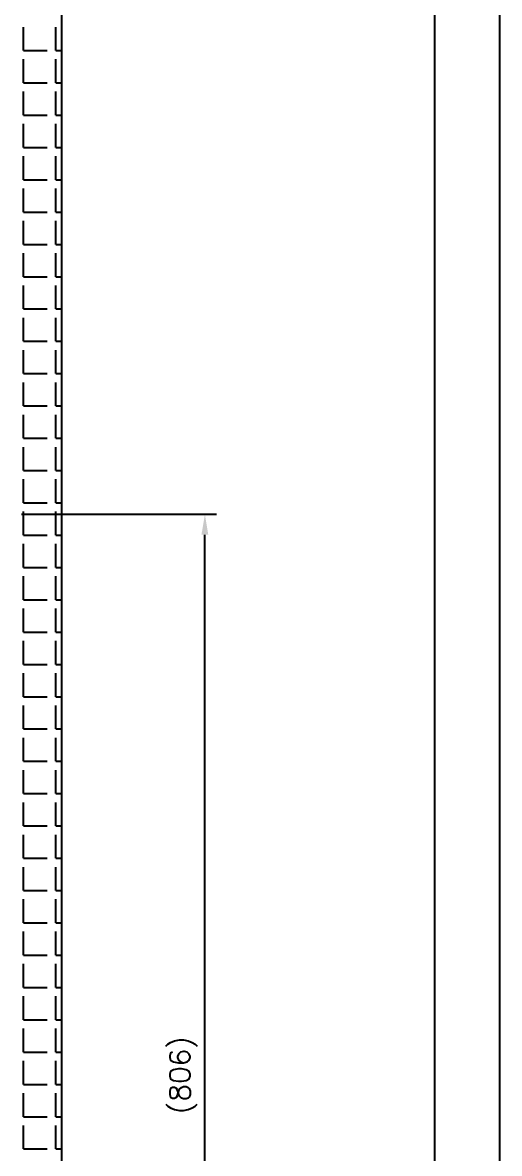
# Model space of a CAD drawing. Extents: x -5853 to -5433, y -3863 to -3269.
# Drawn here: x -5513.9 to -5432.7, y -3678.5 to -3486 of the extents above; entities that cross this region are included whole.
import ezdxf

# ---------------------------------------------------------------- set-up
doc = ezdxf.new("R2010")
doc.units = 0
doc.header["$LTSCALE"] = 7
doc.layers.get('0').update_dxf_attribs({"color": 2, "linetype": 'CONTINUOUS'})
doc.layers.get('Defpoints').update_dxf_attribs({"linetype": 'CONTINUOUS'})
doc.layers.add('DWG', color=7, linetype='CONTINUOUS')
doc.layers.add('HT', color=3, linetype='CONTINUOUS')
doc.styles.add('DD', font='romans', dxfattribs={"bigfont": 'GHS.shx'})
doc.dimstyles.new('DWJ', dxfattribs={"dimscale": 0, "dimtxt": 3.5, "dimasz": 3.5, "dimexe": 2, "dimexo": 1, "dimgap": 1, "dimtad": 1, "dimdec": 4, "dimdsep": 46, "dimtxsty": 'DD', "dimcen": 3, "dimclrd": 2, "dimclre": 2, "dimclrt": 2, "dimadec": 3, "dimazin": 2, "dimtfac": 1, "dimtdec": 4, "dimtmove": 0, "dimatfit": 3, "dimfxl": 1, "dimtvp": 1, "dimtolj": 1, "dimtzin": 0, "dimlwd": -1, "dimlwe": -1, "dimarcsym": 0})

# ---------------------------------------------------------------- blocks, each defined once
blk = doc.blocks.new('*D0')
at = {"layer": 'Defpoints', "color": 0, "transparency": 16777216}
for p in [(-5515.08, -3569.72), (-5482.85, -3569.72), (-5517.14, -3760.7)]:
    blk.add_point(p, dxfattribs=at)
at = {"layer": 'DWG', "color": 2, "transparency": 16777216}
for p, q in [((-5514.08, -3569.72), (-5480.85, -3569.72)), ((-5482.85, -3757.2), (-5482.85, -3573.22)), ((-5516.14, -3760.7), (-5480.85, -3760.7))]:
    blk.add_line(p, q, dxfattribs=at)
for points in [[(-5483.44, -3573.22), (-5482.27, -3573.22), (-5482.85, -3569.72)], [(-5483.44, -3757.2), (-5482.27, -3757.2), (-5482.85, -3760.7)]]:
    blk.add_solid(points, dxfattribs=at)
at = {"layer": 'DWG', "color": 2, "transparency": 16777216, "insert": (-5486.52, -3665.21), "char_height": 3.5, "attachment_point": 5, "rotation": 90, "style": 'DD'}
blk.add_mtext('\\A1;(806)', dxfattribs=at)

msp = doc.modelspace()

# ---------------------------------------------------------------- linework, layer by layer
msp.add_line((-5432.66386, -3269.41196), (-5432.66386, -3863.41196))
at = {"color": 4}
msp.add_line((-5443.66386, -3849.41196), (-5443.66386, -3300.41196), dxfattribs=at)
at = {"layer": 'HT', "ltscale": 0.5}
for p, q in [((-5507.22849, -3824.14376), (-5507.22849, -3370.64376)), ((-5513.7405, -3490.77635), (-5513.7405, -3486.77635)), ((-5508.2405, -3490.77635), (-5508.2405, -3486.77635)), ((-5513.7405, -3490.77635), (-5509.7405, -3490.77635)), ((-5508.2405, -3490.77635), (-5507.22849, -3490.77635)), ((-5513.7405, -3496.27635), (-5513.7405, -3492.27635)), ((-5508.2405, -3496.27635), (-5508.2405, -3492.27635)), ((-5513.7405, -3496.27635), (-5509.7405, -3496.27635)), ((-5508.2405, -3496.27635), (-5507.22849, -3496.27635)), ((-5513.7405, -3501.77635), (-5513.7405, -3497.77635)), ((-5508.2405, -3501.77635), (-5508.2405, -3497.77635)), ((-5513.7405, -3501.77635), (-5509.7405, -3501.77635)), ((-5513.7405, -3507.27635), (-5513.7405, -3503.27635)), ((-5508.2405, -3501.77635), (-5507.22849, -3501.77635)), ((-5508.2405, -3507.27635), (-5508.2405, -3503.27635)), ((-5513.7405, -3507.27635), (-5509.7405, -3507.27635)), ((-5508.2405, -3507.27635), (-5507.22849, -3507.27635)), ((-5513.7405, -3512.77635), (-5513.7405, -3508.77635)), ((-5508.2405, -3512.77635), (-5508.2405, -3508.77635)), ((-5513.7405, -3512.77635), (-5509.7405, -3512.77635)), ((-5508.2405, -3512.77635), (-5507.22849, -3512.77635)), ((-5513.7405, -3518.27635), (-5513.7405, -3514.27635)), ((-5508.2405, -3518.27635), (-5508.2405, -3514.27635)), ((-5513.7405, -3518.27635), (-5509.7405, -3518.27635)), ((-5508.2405, -3518.27635), (-5507.22849, -3518.27635)), ((-5513.7405, -3523.77635), (-5513.7405, -3519.77635)), ((-5513.7405, -3523.77635), (-5513.7405, -3519.77635)), ((-5508.2405, -3523.77635), (-5508.2405, -3519.77635)), ((-5513.7405, -3523.77635), (-5509.7405, -3523.77635)), ((-5513.7405, -3523.77635), (-5509.7405, -3523.77635)), ((-5508.2405, -3523.77635), (-5507.22849, -3523.77635)), ((-5513.7405, -3529.27635), (-5513.7405, -3525.27635)), ((-5508.2405, -3529.27635), (-5508.2405, -3525.27635)), ((-5513.7405, -3529.27635), (-5509.7405, -3529.27635)), ((-5513.7405, -3529.27635), (-5509.7405, -3529.27635)), ((-5508.2405, -3529.27635), (-5507.22849, -3529.27635)), ((-5513.7405, -3534.77635), (-5513.7405, -3530.77635)), ((-5508.2405, -3534.77635), (-5508.2405, -3530.77635)), ((-5513.7405, -3534.77635), (-5509.7405, -3534.77635)), ((-5508.2405, -3534.77635), (-5507.22849, -3534.77635)), ((-5513.7405, -3540.27635), (-5513.7405, -3536.27635)), ((-5508.2405, -3540.27635), (-5508.2405, -3536.27635)), ((-5513.7405, -3540.27635), (-5509.7405, -3540.27635)), ((-5513.7405, -3545.77635), (-5513.7405, -3541.77635)), ((-5508.2405, -3540.27635), (-5507.22849, -3540.27635)), ((-5508.2405, -3545.77635), (-5508.2405, -3541.77635)), ((-5513.7405, -3545.77635), (-5509.7405, -3545.77635)), ((-5508.2405, -3545.77635), (-5507.22849, -3545.77635)), ((-5513.7405, -3551.27635), (-5513.7405, -3547.27635)), ((-5508.2405, -3551.27635), (-5508.2405, -3547.27635)), ((-5513.7405, -3551.27635), (-5509.7405, -3551.27635)), ((-5508.2405, -3551.27635), (-5507.22849, -3551.27635)), ((-5513.7405, -3556.77635), (-5513.7405, -3552.77635)), ((-5508.2405, -3556.77635), (-5508.2405, -3552.77635)), ((-5513.7405, -3556.77635), (-5509.7405, -3556.77635)), ((-5508.2405, -3556.77635), (-5507.22849, -3556.77635)), ((-5513.7405, -3562.27635), (-5513.7405, -3558.27635)), ((-5508.2405, -3562.27635), (-5508.2405, -3558.27635)), ((-5513.7405, -3562.27635), (-5509.7405, -3562.27635)), ((-5508.2405, -3562.27635), (-5507.22849, -3562.27635)), ((-5513.7405, -3567.77635), (-5513.7405, -3563.77635)), ((-5508.2405, -3567.77635), (-5508.2405, -3563.77635)), ((-5513.7405, -3567.77635), (-5509.7405, -3567.77635)), ((-5508.2405, -3567.77635), (-5507.22849, -3567.77635)), ((-5513.7405, -3573.27635), (-5513.7405, -3569.27635)), ((-5508.2405, -3573.27635), (-5508.2405, -3569.27635)), ((-5513.7405, -3573.27635), (-5509.7405, -3573.27635)), ((-5508.2405, -3573.27635), (-5507.22849, -3573.27635)), ((-5513.7405, -3578.77635), (-5513.7405, -3574.77635)), ((-5508.2405, -3578.77635), (-5508.2405, -3574.77635)), ((-5513.7405, -3578.77635), (-5509.7405, -3578.77635)), ((-5513.7405, -3584.27635), (-5513.7405, -3580.27635)), ((-5508.2405, -3578.77635), (-5507.22849, -3578.77635)), ((-5508.2405, -3584.27635), (-5508.2405, -3580.27635)), ((-5513.7405, -3584.27635), (-5509.7405, -3584.27635)), ((-5508.2405, -3584.27635), (-5507.22849, -3584.27635)), ((-5513.7405, -3589.77635), (-5513.7405, -3585.77635)), ((-5508.2405, -3589.77635), (-5508.2405, -3585.77635)), ((-5513.7405, -3589.77635), (-5509.7405, -3589.77635)), ((-5508.2405, -3589.77635), (-5507.22849, -3589.77635)), ((-5513.7405, -3595.27635), (-5513.7405, -3591.27635)), ((-5508.2405, -3595.27635), (-5508.2405, -3591.27635)), ((-5513.7405, -3595.27635), (-5509.7405, -3595.27635)), ((-5508.2405, -3595.27635), (-5507.22849, -3595.27635)), ((-5513.7405, -3600.77635), (-5513.7405, -3596.77635)), ((-5508.2405, -3600.77635), (-5508.2405, -3596.77635)), ((-5513.7405, -3600.77635), (-5509.7405, -3600.77635)), ((-5508.2405, -3600.77635), (-5507.22849, -3600.77635)), ((-5513.7405, -3606.27635), (-5513.7405, -3602.27635)), ((-5508.2405, -3606.27635), (-5508.2405, -3602.27635)), ((-5513.7405, -3606.27635), (-5509.7405, -3606.27635)), ((-5508.2405, -3606.27635), (-5507.22849, -3606.27635)), ((-5513.7405, -3611.77635), (-5513.7405, -3607.77635)), ((-5508.2405, -3611.77635), (-5508.2405, -3607.77635)), ((-5513.7405, -3611.77635), (-5509.7405, -3611.77635)), ((-5508.2405, -3611.77635), (-5507.22849, -3611.77635)), ((-5513.7405, -3617.27635), (-5513.7405, -3613.27635)), ((-5508.2405, -3617.27635), (-5508.2405, -3613.27635)), ((-5513.7405, -3617.27635), (-5509.7405, -3617.27635)), ((-5513.7405, -3622.77635), (-5513.7405, -3618.77635)), ((-5508.2405, -3617.27635), (-5507.22849, -3617.27635)), ((-5508.2405, -3622.77635), (-5508.2405, -3618.77635)), ((-5513.7405, -3622.77635), (-5509.7405, -3622.77635)), ((-5508.2405, -3622.77635), (-5507.22849, -3622.77635)), ((-5513.7405, -3628.27635), (-5513.7405, -3624.27635)), ((-5508.2405, -3628.27635), (-5508.2405, -3624.27635)), ((-5513.7405, -3628.27635), (-5509.7405, -3628.27635)), ((-5508.2405, -3628.27635), (-5507.22849, -3628.27635)), ((-5513.7405, -3633.77635), (-5513.7405, -3629.77635)), ((-5508.2405, -3633.77635), (-5508.2405, -3629.77635)), ((-5513.7405, -3633.77635), (-5509.7405, -3633.77635)), ((-5508.2405, -3633.77635), (-5507.22849, -3633.77635)), ((-5513.7405, -3639.27635), (-5513.7405, -3635.27635)), ((-5508.2405, -3639.27635), (-5508.2405, -3635.27635)), ((-5513.7405, -3639.27635), (-5509.7405, -3639.27635)), ((-5508.2405, -3639.27635), (-5507.22849, -3639.27635)), ((-5513.7405, -3644.77635), (-5513.7405, -3640.77635)), ((-5508.2405, -3644.77635), (-5508.2405, -3640.77635)), ((-5513.7405, -3644.77635), (-5509.7405, -3644.77635)), ((-5508.2405, -3644.77635), (-5507.22849, -3644.77635)), ((-5513.7405, -3650.27635), (-5513.7405, -3646.27635)), ((-5508.2405, -3650.27635), (-5508.2405, -3646.27635)), ((-5513.7405, -3650.27635), (-5509.7405, -3650.27635)), ((-5508.2405, -3650.27635), (-5507.22849, -3650.27635)), ((-5513.7405, -3655.77635), (-5513.7405, -3651.77635)), ((-5508.2405, -3655.77635), (-5508.2405, -3651.77635)), ((-5513.7405, -3655.77635), (-5509.7405, -3655.77635)), ((-5513.7405, -3661.27635), (-5513.7405, -3657.27635)), ((-5508.2405, -3655.77635), (-5507.22849, -3655.77635)), ((-5508.2405, -3661.27635), (-5508.2405, -3657.27635)), ((-5513.7405, -3661.27635), (-5509.7405, -3661.27635)), ((-5508.2405, -3661.27635), (-5507.22849, -3661.27635)), ((-5513.7405, -3666.77635), (-5513.7405, -3662.77635)), ((-5508.2405, -3666.77635), (-5508.2405, -3662.77635)), ((-5513.7405, -3666.77635), (-5509.7405, -3666.77635)), ((-5508.2405, -3666.77635), (-5507.22849, -3666.77635)), ((-5513.7405, -3672.27635), (-5513.7405, -3668.27635)), ((-5508.2405, -3672.27635), (-5508.2405, -3668.27635)), ((-5513.7405, -3672.27635), (-5509.7405, -3672.27635)), ((-5508.2405, -3672.27635), (-5507.22849, -3672.27635)), ((-5513.7405, -3677.77635), (-5513.7405, -3673.77635)), ((-5508.2405, -3677.77635), (-5508.2405, -3673.77635)), ((-5513.7405, -3677.77635), (-5509.7405, -3677.77635)), ((-5508.2405, -3677.77635), (-5507.22849, -3677.77635))]:
    msp.add_line(p, q, dxfattribs=at)

# ---------------------------------------------------------------- dimensions: what is measured, and where the dimension line sits
at = {"layer": 'DWG'}
dim = msp.add_linear_dim(base=(-5482.85298, -3569.71894), p1=(-5517.14268, -3760.70167), p2=(-5515.08084, -3569.71894), angle=90, text='(806)', dimstyle='DWJ', override={"dimscale": 1}, dxfattribs=at)
dim.commit()
dim.dimension.update_dxf_attribs({"geometry": '*D0', "text_midpoint": (-5486.51964, -3665.21031)})

doc.saveas('drawing.dxf')
